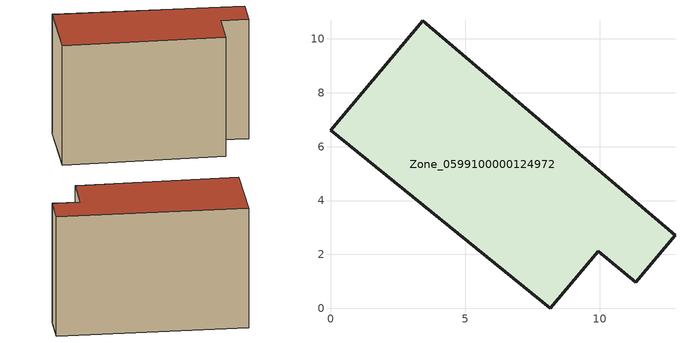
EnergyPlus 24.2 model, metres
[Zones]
Zone_0599100000124972
 floor ground (C_G): 0,6.6 3.42,10.67 12.79,2.7 11.33,0.96 9.95,2.12 8.16,0 z0
 wall outside (C_F): 3.42,10.67 0,6.6 8.16,0 9.95,2.12 11.33,0.96 12.79,2.7 3.42,10.67 z0:8.17
 roof outside (C_R): 12.79,2.7 3.42,10.67 0,6.6 8.16,0 9.95,2.12 11.33,0.96 z8.17
[BUILDING]
Pand.0599100000124972: North Axis=0; Terrain=City; Loads Convergence Tolerance Value=0.04; Temperature Convergence Tolerance Value=0.4; Solar Distribution=FullExterior; Maximum Number of Warmup Days=25; Minimum Number of Warmup Days=1
[Site:Location]
Rotterdam.The.Hague.AP_ZH_NLD Design_Conditions: Latitude=51.96; Longitude=4.45; Time Zone=1; Elevation=-4.5
[SITE:GROUNDTEMPERATURE:BUILDINGSURFACE]
18, 18, 18, 18, 18, 18, 18, 18, 18, 18, 18, 18
[MATERIAL] Thermal Absorptance=0.9; Solar Absorptance=0.7; Visible Absorptance=0.7
Name | Roughness | Thickness | Conductivity | Density | Specific Heat
G.TI.1946 | MediumSmooth | 0.15 | 1 | 540 | 1210
F.TI.1946 | Rough | 0.3 | 0.857143 | 1920 | 840
R.TI.1946 | MediumRough | 0.2 | 0.1 | 1500 | 1000
[CONSTRUCTION]
C_G: G.TI.1946
C_F: F.TI.1946
C_R: R.TI.1946
[ZONE]
Zone_0599100000124972: Type=1; Multiplier=1; Ceiling Height=Autocalculate; Volume=Autocalculate; Floor Area=autocalculate; Part of Total Floor Area=Yes
[ZONEINFILTRATION:DESIGNFLOWRATE]
Infil_Zone_0599100000124972: Zone or ZoneList or Space or SpaceList=Zone_0599100000124972; Schedule=AlwaysOn; Design Flow Rate Calculation Method=Flow/Area; Flow Rate per Floor Area=0.003; Constant Term Coefficient=1; Temperature Term Coefficient=0; Velocity Term Coefficient=0; Velocity Squared Term Coefficient=0
[HVACTEMPLATE:ZONE:IDEALLOADSAIRSYSTEM]
Zone_0599100000124972: Maximum Heating Supply Air Temperature=50; Minimum Cooling Supply Air Temperature=13; Maximum Heating Supply Air Humidity Ratio=0.0156; Minimum Cooling Supply Air Humidity Ratio=0.0077; Heating Limit=NoLimit; Cooling Limit=NoLimit; Dehumidification Control Type=ConstantSensibleHeatRatio; Cooling Sensible Heat Ratio=0.7; Dehumidification Setpoint=60; Humidification Control Type=None; Humidification Setpoint=30; Outdoor Air Method=None; Outdoor Air Flow Rate per Person=0.00944; Outdoor Air Flow Rate per Zone Floor Area=0; Outdoor Air Flow Rate per Zone=0; Demand Controlled Ventilation Type=None; Outdoor Air Economizer Type=NoEconomizer; Heat Recovery Type=None; Sensible Heat Recovery Effectiveness=0.7; Latent Heat Recovery Effectiveness=0.65
[ZONECONTROL:THERMOSTAT]
ThermostatControl_Zone_0599100000124972: Zone or ZoneList=Zone_0599100000124972; Control Type Schedule=DualSetpointControlType; Control 1=Thermostat_Zone_0599100000124972; Temperature Difference Between Cutout And Setpoint=0
[THERMOSTATSETPOINT:DUALSETPOINT]
Thermostat_Zone_0599100000124972: Heating Setpoint Temperature Schedule=HeatingSetpoint_Zone_0599100000124972; Cooling Setpoint Temperature Schedule=CoolingSetpoint_Zone_0599100000124972
[SCHEDULE:COMPACT]
HeatingSetpoint_Zone_0599100000124972: Through: 12/31, For: AllDays, Until: 24:00, 21
CoolingSetpoint_Zone_0599100000124972: Through: 12/31, For: AllDays, Until: 24:00, 24
DualSetpointControlType: Through: 12/31, For: AllDays, Until: 24:00, 4
AlwaysOn: Through: 12/31, For: AllDays, Until: 24:00, 1
